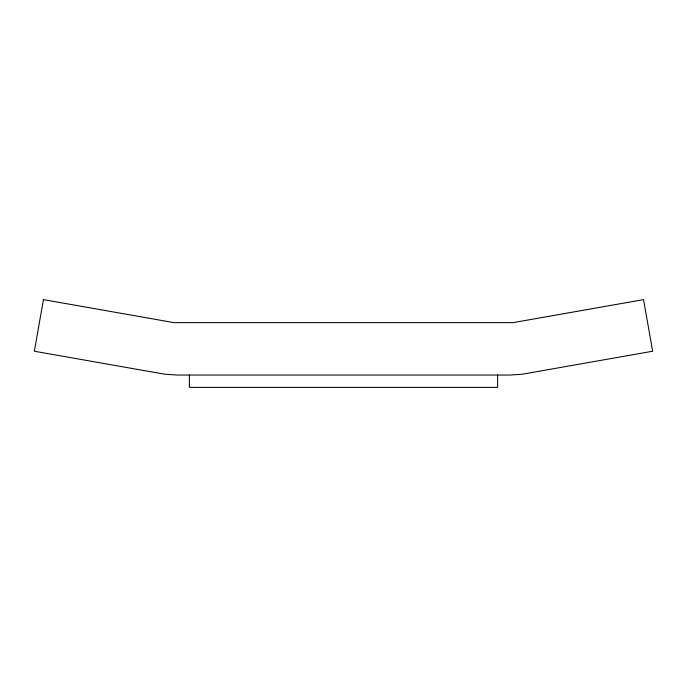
<?xml version="1.0" encoding="UTF-8"?>
<svg xmlns="http://www.w3.org/2000/svg" width="687" height="687" viewBox="0 0 687 687"><rect width="100%" height="100%" fill="white"/><g stroke="black" fill="none" stroke-linecap="round" stroke-linejoin="round"><path stroke-width="1.03" d="M497.611 375.042L497.611 387.374L189.389 387.374L189.389 375.042M43.453 299.626L34.35 351.229L164.871 374.243L177.057 375.042L509.943 375.042L522.129 374.243L652.65 351.229L643.547 299.626L513.026 322.641L173.974 322.641L43.453 299.626"/></g></svg>
